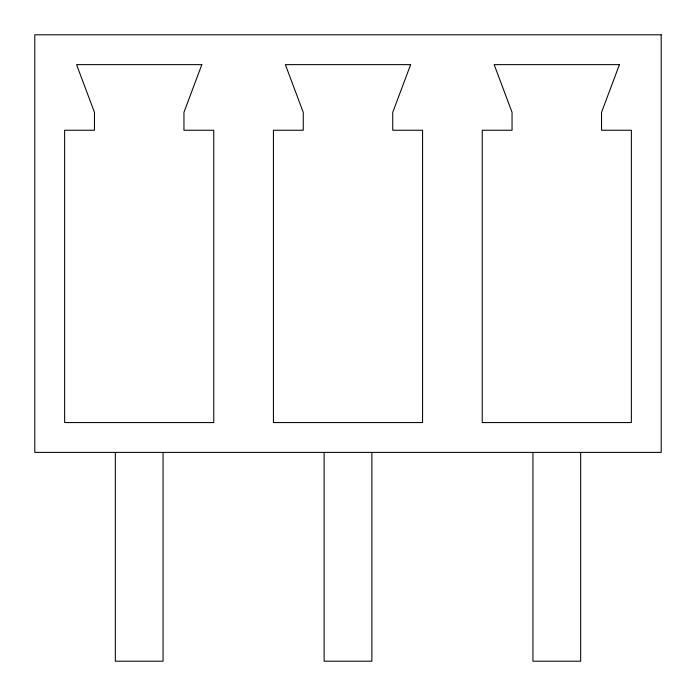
<?xml version="1.0" encoding="UTF-8"?>
<svg xmlns="http://www.w3.org/2000/svg" width="696" height="696" viewBox="0 0 696 696"><rect width="100%" height="100%" fill="white"/><g stroke="black" fill="none" stroke-linecap="round" stroke-linejoin="round"><path stroke-width="1.04" d="M580.664 452.4L580.664 661.2L532.936 661.2L532.936 452.4M371.864 452.4L371.864 661.2L324.136 661.2L324.136 452.4M163.064 452.4L163.064 661.2L115.336 661.2L115.336 452.4M201.84 64.632L183.944 112.352L183.944 130.248L213.768 130.248L213.768 422.568L64.632 422.568L64.632 130.248L94.456 130.248L94.456 112.352L76.56 64.632L201.84 64.632M410.64 64.632L392.744 112.352L392.744 130.248L422.568 130.248L422.568 422.568L273.432 422.568L273.432 130.248L303.256 130.248L303.256 112.352L285.36 64.632L410.64 64.632M619.44 64.632L601.544 112.352L601.544 130.248L631.368 130.248L631.368 422.568L482.232 422.568L482.232 130.248L512.056 130.248L512.056 112.352L494.16 64.632L619.44 64.632M661.2 34.8L34.8 34.8L34.8 452.4L661.2 452.4L661.2 34.8"/></g></svg>
